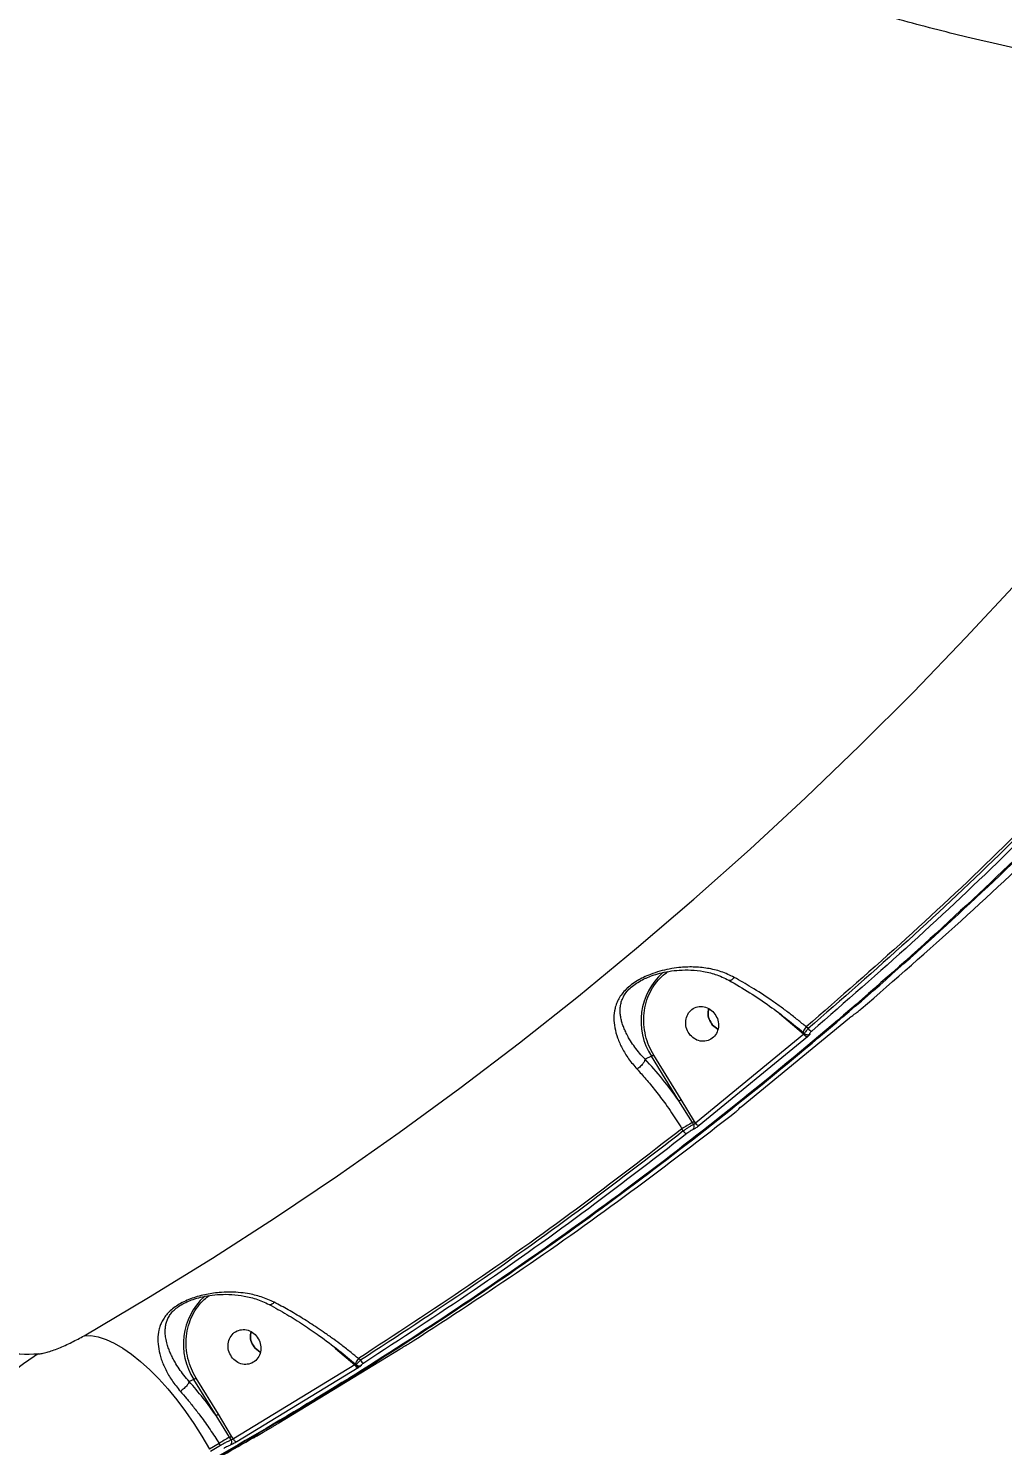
# Model space of a CAD drawing. Header units: millimetres. Extents: x -7083 to 7374, y -8368 to 7509.
# Drawn here: x 2623 to 2871.4, y -2598.4 to -2237 of the extents above; entities that cross this region are included whole.
import ezdxf

# ---------------------------------------------------------------- set-up
doc = ezdxf.new("R2010")
doc.units = ezdxf.units.MM
for name, color, linetype in [('DIKOM_ОБЪЕКТ', 7, 'Continuous'), ('DIKOM_РАЗМЕР_ЗОНА', 7, 'Continuous'), ('DIKOM_РАЗМЕР_ОБЪЕКТА', 7, 'Continuous')]:
    doc.layers.add(name, color=color, linetype=linetype)
doc.styles.add('style1', font='arial.ttf', dxfattribs={"width": 0.8})
doc.dimstyles.new('1-50', dxfattribs={"dimtxt": 300, "dimasz": 200, "dimexe": 100, "dimexo": 0, "dimgap": 100, "dimtad": 1, "dimtxsty": 'style1', "dimcen": 200, "dimclrd": 7, "dimclre": 7, "dimclrt": 7, "dimadec": 1, "dimazin": 2, "dimtfac": 1, "dimtmove": 0, "dimatfit": 2, "dimfxl": 0, "dimlwd": 25, "dimlwe": 18, "dimarcsym": 0})

# ---------------------------------------------------------------- blocks, each defined once
blk = doc.blocks.new('*D10')
at = {"layer": 'Defpoints', "color": 0, "transparency": 16777216}
for p in [(-5583.43, 647.96), (4593.55, 648.92), (4593.55, -5902.54)]:
    blk.add_point(p, dxfattribs=at)
at = {"layer": 'DIKOM_РАЗМЕР_ОБЪЕКТА', "color": 7, "lineweight": 18, "transparency": 16777216}
for p, q in [((-5583.43, 647.96), (-5583.43, -6002.54)), ((4593.55, 648.92), (4593.55, -6002.54))]:
    blk.add_line(p, q, dxfattribs=at)
at = {"layer": 'DIKOM_РАЗМЕР_ОБЪЕКТА', "color": 7, "lineweight": 25, "transparency": 16777216}
blk.add_line((-5383.43, -5902.54), (4393.55, -5902.54), dxfattribs=at)
at = {"layer": 'DIKOM_РАЗМЕР_ОБЪЕКТА', "color": 7, "transparency": 16777216}
for points in [[(-5383.43, -5869.2), (-5383.43, -5935.87), (-5583.43, -5902.54)], [(4393.55, -5869.2), (4393.55, -5935.87), (4593.55, -5902.54)]]:
    blk.add_solid(points, dxfattribs=at)
at = {"layer": 'DIKOM_РАЗМЕР_ОБЪЕКТА', "color": 7, "transparency": 16777216, "insert": (-226.13, -5649.37), "char_height": 300, "attachment_point": 5, "style": 'style1'}
blk.add_mtext('10150', dxfattribs=at)
blk = doc.blocks.new('*D11')
at = {"layer": 'Defpoints', "color": 0, "transparency": 16777216}
for p in [(-321.71, 5509.06), (-348.71, -4811.52), (5568.58, -4811.52)]:
    blk.add_point(p, dxfattribs=at)
at = {"layer": 'DIKOM_РАЗМЕР_ОБЪЕКТА', "color": 7, "lineweight": 18, "transparency": 16777216}
for p, q in [((-321.71, 5509.06), (5668.58, 5509.06)), ((-348.71, -4811.52), (5668.58, -4811.52))]:
    blk.add_line(p, q, dxfattribs=at)
at = {"layer": 'DIKOM_РАЗМЕР_ОБЪЕКТА', "color": 7, "lineweight": 25, "transparency": 16777216}
blk.add_line((5568.58, 5309.06), (5568.58, -4611.52), dxfattribs=at)
at = {"layer": 'DIKOM_РАЗМЕР_ОБЪЕКТА', "color": 7, "transparency": 16777216}
for points in [[(5535.25, 5309.06), (5601.91, 5309.06), (5568.58, 5509.06)], [(5535.25, -4611.52), (5601.91, -4611.52), (5568.58, -4811.52)]]:
    blk.add_solid(points, dxfattribs=at)
at = {"layer": 'DIKOM_РАЗМЕР_ОБЪЕКТА', "color": 7, "transparency": 16777216, "insert": (5315.31, 775.23), "char_height": 300, "attachment_point": 5, "rotation": 90, "style": 'style1'}
blk.add_mtext('10300', dxfattribs=at)
blk = doc.blocks.new('*D12')
at = {"layer": 'Defpoints', "color": 0, "transparency": 16777216}
for p in [(-621.71, 7509.06), (-373.6, -6811.53), (7273.89, -6811.53)]:
    blk.add_point(p, dxfattribs=at)
at = {"layer": 'DIKOM_РАЗМЕР_ЗОНА', "color": 7, "lineweight": 18, "transparency": 16777216}
for p, q in [((-621.71, 7509.06), (7373.89, 7509.06)), ((-373.6, -6811.53), (7373.89, -6811.53))]:
    blk.add_line(p, q, dxfattribs=at)
at = {"layer": 'DIKOM_РАЗМЕР_ЗОНА', "color": 7, "lineweight": 25, "transparency": 16777216}
blk.add_line((7273.89, 7309.06), (7273.89, -6611.53), dxfattribs=at)
at = {"layer": 'DIKOM_РАЗМЕР_ЗОНА', "color": 7, "transparency": 16777216}
for points in [[(7240.56, 7309.06), (7307.22, 7309.06), (7273.89, 7509.06)], [(7240.56, -6611.53), (7307.22, -6611.53), (7273.89, -6811.53)]]:
    blk.add_solid(points, dxfattribs=at)
at = {"layer": 'DIKOM_РАЗМЕР_ЗОНА', "color": 7, "transparency": 16777216, "insert": (7020.62, 1288.25), "char_height": 300, "attachment_point": 5, "rotation": 90, "style": 'style1'}
blk.add_mtext('14300', dxfattribs=at)
blk = doc.blocks.new('*D13')
at = {"layer": 'Defpoints', "color": 0, "transparency": 16777216}
for p in [(6593.53, 996.24), (-7083.43, 647.96), (6593.53, -8268.31)]:
    blk.add_point(p, dxfattribs=at)
at = {"layer": 'DIKOM_РАЗМЕР_ЗОНА', "color": 7, "lineweight": 18, "transparency": 16777216}
for p, q in [((6593.53, 996.24), (6593.53, -8368.31)), ((-7083.43, 647.96), (-7083.43, -8368.31))]:
    blk.add_line(p, q, dxfattribs=at)
at = {"layer": 'DIKOM_РАЗМЕР_ЗОНА', "color": 7, "lineweight": 25, "transparency": 16777216}
blk.add_line((-6883.43, -8268.31), (6393.53, -8268.31), dxfattribs=at)
at = {"layer": 'DIKOM_РАЗМЕР_ЗОНА', "color": 7, "transparency": 16777216}
for points in [[(-6883.43, -8234.97), (-6883.43, -8301.64), (-7083.43, -8268.31)], [(6393.53, -8234.97), (6393.53, -8301.64), (6593.53, -8268.31)]]:
    blk.add_solid(points, dxfattribs=at)
at = {"layer": 'DIKOM_РАЗМЕР_ЗОНА', "color": 7, "transparency": 16777216, "insert": (322.1, -8015.03), "char_height": 300, "attachment_point": 5, "style": 'style1'}
blk.add_mtext('13650', dxfattribs=at)

msp = doc.modelspace()

# ---------------------------------------------------------------- linework, layer by layer
at = {"layer": 'DIKOM_ОБЪЕКТ', "color": 7, "linetype": 'Continuous', "lineweight": 15}
for p, q in [((2804.764, -2512.021), (2832.383, -2489.367)), ((2814.514, -2488.238), (2815.636, -2489.206)), ((2815.636, -2489.206), (2820.606, -2493.444)), ((2820.707, -2493.531), (2793.111, -2516.167)), ((2798.763, -2492.226), (2797.472, -2491.178)), ((2797.472, -2491.178), (2798.763, -2492.226)), ((2820.606, -2493.444), (2820.707, -2493.531)), ((2820.62, -2493.122), (2820.932, -2493.391)), ((2821.835, -2492.074), (2821.333, -2491.641)), ((2821.672, -2494.157), (2794.053, -2516.812)), ((2780.257, -2499.875), (2780.256, -2499.878)), ((2781.88, -2499.149), (2780.257, -2499.875)), ((2788.888, -2510.504), (2781.88, -2499.149)), ((2789.456, -2510.171), (2782.448, -2498.816)), ((2792.311, -2516.049), (2788.888, -2510.504)), ((2792.843, -2515.733), (2789.456, -2510.171)), ((2789.998, -2518.19), (2789.651, -2517.627)), ((2792.62, -2516.549), (2792.311, -2516.049)), ((2793.111, -2516.167), (2792.843, -2515.733)), ((2700.176, -2572.664), (2701.281, -2573.618)), ((2682.068, -2574.618), (2680.778, -2573.571)), ((2680.778, -2573.571), (2682.068, -2574.618)), ((2686.844, -2592.652), (2717.833, -2573.761)), ((2701.281, -2573.618), (2706.251, -2577.856)), ((2707.682, -2576.66), (2707.161, -2576.211)), ((2706.251, -2577.856), (2675.288, -2596.731)), ((2707.122, -2578.551), (2676.133, -2597.442)), ((2706.544, -2577.845), (2706.251, -2577.856)), ((2706.449, -2577.691), (2706.639, -2577.855)), ((2664.008, -2582.069), (2664.007, -2582.071)), ((2665.186, -2581.542), (2664.008, -2582.069)), ((2670.874, -2590.758), (2665.186, -2581.542)), ((2671.442, -2590.425), (2665.754, -2581.209)), ((2674.289, -2596.29), (2670.874, -2590.758)), ((2674.821, -2595.974), (2671.442, -2590.425)), ((2682.838, -2594.997), (2685.374, -2593.527)), ((2671.629, -2597.868), (2669.151, -2599.306)), ((2671.976, -2598.429), (2669.441, -2599.899)), ((2671.976, -2598.429), (2671.629, -2597.868)), ((2674.697, -2596.951), (2674.289, -2596.29)), ((2675.288, -2596.731), (2674.821, -2595.974)), ((2680.356, -2596.427), (2680.791, -2596.163)), ((2681.119, -2595.982), (2682.838, -2594.997))]:
    msp.add_line(p, q, dxfattribs=at)
at = {"layer": 'DIKOM_ОБЪЕКТ', "color": 7, "linetype": 'Continuous', "lineweight": 15, "flags": 128}
for points in [[(2637.204, -2570.386), (2653.647, -2560.667), (2669.905, -2550.626), (2685.972, -2540.267), (2701.842, -2529.591), (2717.511, -2518.604), (2732.974, -2507.308), (2748.226, -2495.707), (2763.261, -2483.804), (2778.076, -2471.604), (2792.665, -2459.11), (2807.023, -2446.327), (2821.147, -2433.258), (2835.032, -2419.907), (2848.672, -2406.28), (2862.065, -2392.379), (2875.205, -2378.21)], [(2821.333, -2491.641), (2821.104, -2491.961), (2820.91, -2492.259), (2820.758, -2492.525), (2820.651, -2492.752), (2820.594, -2492.932), (2820.587, -2493.059), (2820.62, -2493.122)], [(2637.204, -2570.386), (2638.929, -2570.383), (2640.796, -2570.704), (2642.787, -2571.346), (2644.884, -2572.303), (2647.067, -2573.566), (2649.318, -2575.124), (2651.615, -2576.963), (2653.938, -2579.066), (2656.265, -2581.413), (2658.575, -2583.983), (2660.847, -2586.754), (2663.06, -2589.699), (2665.195, -2592.791), (2667.231, -2596.003), (2669.151, -2599.306)], [(2707.161, -2576.211), (2706.932, -2576.531), (2706.739, -2576.829), (2706.586, -2577.095), (2706.48, -2577.321), (2706.422, -2577.501), (2706.416, -2577.629), (2706.449, -2577.691)], [(2706.569, -2577.795), (2706.56, -2577.814), (2706.544, -2577.845)]]:
    msp.add_lwpolyline(points, dxfattribs=at)
at = {"layer": 'DIKOM_ОБЪЕКТ', "color": 7, "linetype": 'Continuous', "lineweight": 15}
for centre, radius, start, end in [((2795.679, -2490.152), 16.473, 131.35395, 213.10665), ((2819.705, -2492.737), 1.144, 321.88334, 334.75797), ((2821.788, -2492.921), 1.242, 209.4322, 264.61841), ((2821.649, -2492.707), 0.933, 277.66209, 309.10364), ((2822.923, -2491.453), 1.253, 209.72744, 264.34754), ((2786.33, -2505.49), 5.629, 297.0218, 303.72754), ((2803.537, -2511.86), 0.967, 307.86777, 344.18993), ((2807.452, -2544.592), 32.31, 117.94314, 123.43036), ((2791.075, -2517.633), 1.212, 207.35266, 263.46085), ((2789.283, -2510.34), 6.462, 297.94314, 303.43036), ((2791.79, -2517.114), 1.004, 314.74395, 34.19005), ((2794.182, -2515.612), 1.206, 207.36904, 263.85937), ((2679.013, -2572.538), 16.5, 132.52996, 213.07008), ((2643.486, -2606.576), 36.26, 119.60649, 140.863), ((2708.722, -2576.251), 1.117, 201.47065, 261.26819), ((2707.284, -2577.456), 1.107, 201.14703, 261.57514), ((2707.321, -2577.325), 0.935, 213.81602, 289.66946), ((2707.35, -2577.159), 0.935, 279.09087, 301.57203), ((2668.316, -2585.743), 5.629, 297.0218, 303.72754), ((2689.43, -2624.833), 32.31, 117.94314, 123.43036), ((2671.261, -2590.581), 6.462, 297.94314, 303.43036), ((2673.88, -2597.507), 0.988, 307.08718, 34.21591), ((2676.305, -2596.38), 1.076, 199.00692, 260.79193)]:
    msp.add_arc(centre, radius, start, end, dxfattribs=at)
for points, knots in [([(2971.326, -2248.907), (2968.467, -2249.28), (2962.76, -2250.023), (2953.532, -2250.577), (2943.866, -2250.724), (2933.74, -2250.429), (2924.111, -2249.771), (2915.128, -2248.874), (2906.91, -2247.85), (2898.516, -2246.607), (2889.957, -2245.151), (2881.244, -2243.486), (2872.39, -2241.617), (2860.83, -2238.957), (2846.422, -2235.269), (2829.022, -2230.267), (2811.407, -2224.683), (2796.14, -2219.421), (2783.376, -2214.756), (2773.181, -2210.881), (2762.986, -2206.861), (2752.802, -2202.704), (2742.64, -2198.416), (2732.511, -2194.007), (2721.517, -2189.077), (2709.671, -2183.591), (2697, -2177.516), (2684.447, -2171.298), (2672.03, -2164.95), (2659.765, -2158.487), (2647.438, -2151.8), (2635.063, -2144.889), (2622.66, -2137.758), (2610.468, -2130.548), (2598.502, -2123.273), (2586.774, -2115.946), (2574.283, -2107.933), (2561.093, -2099.215), (2547.286, -2089.784), (2533.886, -2080.324), (2520.908, -2070.858), (2507.134, -2060.473), (2492.682, -2049.156), (2477.733, -2036.912), (2463.438, -2024.697), (2454.514, -2016.596), (2450.061, -2012.554)], [0, 0, 0, 0, 0.0251762, 0.0502458, 0.075209, 0.100066, 0.1248168, 0.1429873, 0.1610638, 0.1790464, 0.1969351, 0.21473, 0.2324311, 0.2500384, 0.282696, 0.3149379, 0.3467642, 0.378175, 0.3959391, 0.4135675, 0.4310603, 0.4484175, 0.4656392, 0.4827252, 0.4996757, 0.521074, 0.5422607, 0.5632358, 0.5839991, 0.6045509, 0.624891, 0.6461777, 0.6672639, 0.6881494, 0.7088341, 0.7293181, 0.7496013, 0.7750478, 0.8002652, 0.8252533, 0.8500121, 0.8745413, 0.9060952, 0.9375232, 0.968825, 1, 1, 1, 1]), ([(2293.009, -2160.698), (2294.565, -2165.753), (2297.683, -2175.88), (2302.829, -2191.214), (2308.32, -2206.649), (2314.182, -2222.165), (2320.007, -2236.754), (2325.729, -2250.408), (2331.288, -2263.133), (2337.097, -2275.902), (2343.153, -2288.698), (2349.452, -2301.501), (2355.879, -2314.075), (2362.423, -2326.414), (2369.073, -2338.517), (2375.944, -2350.585), (2383.031, -2362.599), (2390.328, -2374.537), (2397.352, -2385.624), (2404.065, -2395.878), (2410.434, -2405.32), (2416.932, -2414.669), (2423.555, -2423.91), (2430.299, -2433.029), (2437.158, -2442.011), (2445.548, -2452.644), (2455.534, -2464.752), (2467.163, -2478.072), (2479.004, -2490.836), (2489.276, -2501.212), (2497.914, -2509.473), (2504.883, -2515.861), (2511.884, -2521.996), (2518.907, -2527.865), (2525.946, -2533.455), (2532.99, -2538.752), (2540.772, -2544.268), (2549.264, -2549.851), (2558.422, -2555.324), (2567.501, -2560.184), (2576.478, -2564.407), (2585.971, -2568.226), (2595.901, -2571.433), (2606.157, -2573.77), (2616.117, -2575.107), (2622.414, -2575.069), (2625.572, -2575.05)], [0, 0, 0, 0, 0.024718, 0.049515, 0.0743906, 0.0993448, 0.1243772, 0.1447742, 0.1653296, 0.1860432, 0.2069151, 0.2279451, 0.2491333, 0.2694018, 0.2898707, 0.3105399, 0.3314092, 0.3524788, 0.3737485, 0.3911653, 0.4087376, 0.4264654, 0.4443486, 0.4623874, 0.4805816, 0.4989314, 0.5286791, 0.5588428, 0.5894223, 0.6204179, 0.638318, 0.656354, 0.674526, 0.6928339, 0.7112779, 0.7298579, 0.748574, 0.7733223, 0.7982563, 0.8233761, 0.8486818, 0.8741735, 0.905376, 0.9367478, 0.9682891, 1, 1, 1, 1]), ([(3055.252, -2218.962), (3049.369, -2228.794), (3037.602, -2248.46), (3018.851, -2277.148), (2999.314, -2305.209), (2978.93, -2332.561), (2957.864, -2359.036), (2936.148, -2384.621), (2913.817, -2409.31), (2890.76, -2433.235), (2866.853, -2456.516), (2842.103, -2479.114), (2816.518, -2500.992), (2790.269, -2521.995), (2763.38, -2542.103), (2736.039, -2561.183), (2708.286, -2579.242), (2680.146, -2596.261), (2651.52, -2612.42), (2632.022, -2622.394), (2622.273, -2627.381)], [0, 0, 0, 0, 0.056, 0.1119999, 0.1679999, 0.2239999, 0.2799998, 0.3349999, 0.3899999, 0.445, 0.5, 0.556, 0.6119999, 0.6679999, 0.7239999, 0.7799998, 0.8349999, 0.8899999, 0.945, 1, 1, 1, 1]), ([(2623.012, -2627.05), (2632.937, -2621.971), (2652.788, -2611.813), (2681.92, -2595.333), (2710.547, -2577.962), (2738.598, -2559.627), (2765.896, -2540.481), (2792.426, -2520.557), (2818.178, -2499.89), (2843.288, -2478.38), (2867.884, -2455.91), (2891.928, -2432.481), (2915.385, -2408.1), (2938.088, -2382.927), (2960.017, -2356.986), (2981.026, -2330.459), (3001.116, -2303.389), (3020.267, -2275.799), (3038.661, -2247.606), (3050.214, -2228.289), (3055.991, -2218.631)], [0, 0, 0, 0, 0.056, 0.1119999, 0.1679999, 0.2239999, 0.2799998, 0.3349999, 0.3899999, 0.445, 0.5, 0.556, 0.6119999, 0.6679999, 0.7239999, 0.7799998, 0.8349999, 0.8899999, 0.945, 1, 1, 1, 1]), ([(2895.698, -2421.494), (2887.727, -2429.628), (2871.788, -2445.893), (2846.984, -2469.29), (2829.885, -2484.19), (2821.333, -2491.641)], [0, 0, 0, 0, 0.3333853, 0.6666147, 1, 1, 1, 1]), ([(2896.052, -2422.067), (2888.096, -2430.184), (2872.188, -2446.415), (2847.433, -2469.766), (2830.369, -2484.637), (2821.835, -2492.074)], [0, 0, 0, 0, 0.333385, 0.666615, 1, 1, 1, 1]), ([(2802.979, -2479.013), (2801.884, -2478.494), (2799.705, -2477.462), (2796.166, -2476.643), (2792.558, -2476.298), (2789.291, -2476.431), (2786.426, -2476.851), (2783.994, -2477.426), (2781.781, -2478.164), (2779.853, -2479.002), (2778.183, -2479.907), (2776.676, -2480.928), (2775.377, -2482.052), (2774.318, -2483.243), (2773.522, -2484.446), (2772.938, -2485.683), (2772.431, -2487.309), (2772.206, -2489.37), (2772.455, -2491.874), (2773.166, -2494.454), (2774.344, -2497.101), (2775.958, -2499.797), (2777.454, -2501.549), (2778.202, -2502.426)], [0, 0, 0, 0, 0.0628354, 0.1249526, 0.1874442, 0.2498352, 0.2919634, 0.334036, 0.3749143, 0.4073647, 0.4376917, 0.4692316, 0.5004072, 0.5308845, 0.5632055, 0.5935073, 0.6260012, 0.6879102, 0.7501366, 0.8125832, 0.8749503, 0.9374311, 1, 1, 1, 1]), ([(2780.256, -2499.878), (2779.777, -2499.371), (2778.815, -2498.353), (2777.59, -2496.792), (2776.631, -2495.384), (2775.873, -2494.099), (2775.293, -2492.966), (2774.803, -2491.83), (2774.416, -2490.728), (2774.128, -2489.642), (2773.946, -2488.57), (2773.875, -2487.509), (2773.932, -2486.422), (2774.144, -2485.349), (2774.544, -2484.261), (2775.159, -2483.177), (2776.079, -2482.065), (2777.305, -2480.991), (2778.776, -2480.044), (2779.875, -2479.45), (2780.472, -2479.212), (2780.517, -2479.194)], [0, 0, 0, 0, 0.0688954, 0.1383661, 0.2096906, 0.2592325, 0.3143548, 0.3665856, 0.419014, 0.4714327, 0.5235378, 0.5754499, 0.6274224, 0.6835296, 0.732611, 0.785272, 0.8381926, 0.8907834, 0.9431116, 0.9956449, 1, 1, 1, 1]), ([(2782.448, -2498.816), (2782.022, -2498.042), (2781.15, -2496.458), (2780.309, -2493.812), (2779.867, -2491.006), (2779.912, -2488.145), (2780.444, -2485.377), (2781.426, -2482.826), (2782.79, -2480.61), (2784.339, -2478.815), (2785.534, -2477.939), (2786.074, -2477.543)], [0, 0, 0, 0, 0.1077482, 0.2205881, 0.3370974, 0.4555321, 0.5739667, 0.690476, 0.8033159, 0.9110641, 1, 1, 1, 1]), ([(2780.488, -2479.2), (2781.005, -2478.985), (2782.154, -2478.508), (2784.112, -2477.924), (2786.427, -2477.432), (2789.088, -2477.13), (2792.06, -2477.099), (2795.286, -2477.466), (2798.718, -2478.309), (2800.887, -2479.399), (2802.017, -2479.966)], [0, 0, 0, 0, 0.0719197, 0.1596996, 0.2635316, 0.3819554, 0.515702, 0.6640869, 0.8250677, 1, 1, 1, 1]), ([(2802.979, -2479.013), (2802.87, -2479.14), (2802.653, -2479.394), (2802.35, -2479.655), (2802.096, -2479.804), (2801.883, -2479.871), (2801.799, -2479.811), (2801.757, -2479.781)], [0, 0, 0, 0, 0.2178909, 0.4317338, 0.6343435, 0.8201445, 1, 1, 1, 1]), ([(2821.333, -2491.641), (2820.618, -2491.048), (2819.189, -2489.861), (2816.965, -2488.13), (2814.698, -2486.445), (2811.521, -2484.203), (2807.595, -2481.631), (2804.447, -2479.845), (2802.979, -2479.013)], [0, 0, 0, 0, 0.1251865, 0.2503699, 0.3755464, 0.500318, 0.7671195, 1, 1, 1, 1]), ([(2801.618, -2479.741), (2803.397, -2480.778), (2806.867, -2482.801), (2811.879, -2486.215), (2816.48, -2489.642), (2819.268, -2491.986), (2820.62, -2493.122)], [0, 0, 0, 0, 0.2724997, 0.5315073, 0.772926, 1, 1, 1, 1]), ([(2797.472, -2491.178), (2797.144, -2490.692), (2796.489, -2489.72), (2796.192, -2488.159), (2796.428, -2487.298), (2796.514, -2486.985)], [0, 0, 0, 0, 0.3886064, 0.7772129, 1, 1, 1, 1]), ([(2796.514, -2486.985), (2796.428, -2487.298), (2796.192, -2488.159), (2796.489, -2489.72), (2797.144, -2490.692), (2797.472, -2491.178)], [0, 0, 0, 0, 0.2227871, 0.6113936, 1, 1, 1, 1]), ([(2832.383, -2489.367), (2832.514, -2489.257), (2832.776, -2489.038), (2833.2, -2488.706), (2833.594, -2488.412), (2833.779, -2488.289), (2833.872, -2488.227)], [0, 0, 0, 0, 0.2505145, 0.5001127, 0.7500649, 1, 1, 1, 1]), ([(2833.872, -2488.227), (2833.965, -2488.165), (2834.15, -2488.042), (2834.543, -2487.747), (2834.965, -2487.413), (2835.226, -2487.193), (2835.357, -2487.083)], [0, 0, 0, 0, 0.2499392, 0.4998914, 0.7494939, 1, 1, 1, 1]), ([(2820.979, -2493.438), (2820.947, -2493.45), (2820.875, -2493.475), (2820.767, -2493.511), (2820.707, -2493.531)], [0, 0, 0, 0, 0.4384963, 1, 1, 1, 1]), ([(2821.835, -2492.074), (2821.639, -2492.284), (2821.282, -2492.665), (2820.98, -2493.089), (2820.862, -2493.325), (2820.923, -2493.348), (2820.933, -2493.352)], [0, 0, 0, 0, 0.3390541, 0.617289, 0.9324748, 1, 1, 1, 1]), ([(2820.914, -2493.368), (2820.97, -2493.415), (2821.082, -2493.51), (2821.296, -2493.6), (2821.53, -2493.649), (2821.694, -2493.637), (2821.775, -2493.631)], [0, 0, 0, 0, 0.2491545, 0.5013743, 0.7530317, 1, 1, 1, 1]), ([(2822.238, -2493.43), (2822.272, -2493.435), (2822.34, -2493.445), (2822.246, -2493.605), (2822.025, -2493.846), (2821.79, -2494.053), (2821.672, -2494.157)], [0, 0, 0, 0, 0.2500644, 0.4999961, 0.7499465, 1, 1, 1, 1]), ([(2822.799, -2492.7), (2822.682, -2492.804), (2822.447, -2493.011), (2822.228, -2493.254), (2822.135, -2493.415), (2822.203, -2493.425), (2822.238, -2493.43)], [0, 0, 0, 0, 0.250051, 0.4999995, 0.7499328, 1, 1, 1, 1]), ([(2780.256, -2499.878), (2780.226, -2499.999), (2780.155, -2500.29), (2779.872, -2500.779), (2779.5, -2501.265), (2779.119, -2501.679), (2778.674, -2502.087), (2778.36, -2502.312), (2778.202, -2502.426)], [0, 0, 0, 0, 0.1649978, 0.3936291, 0.5316649, 0.6819861, 0.840023, 1, 1, 1, 1]), ([(2788.888, -2510.504), (2787.51, -2508.618), (2784.742, -2504.829), (2781.757, -2501.531), (2780.257, -2499.875)], [0, 0, 0, 0, 0.4977148, 1, 1, 1, 1]), ([(2778.202, -2502.426), (2778.567, -2502.823), (2779.321, -2503.641), (2780.476, -2504.959), (2781.686, -2506.396), (2782.945, -2507.958), (2784.231, -2509.628), (2785.602, -2511.493), (2786.985, -2513.475), (2788.369, -2515.561), (2789.224, -2516.939), (2789.651, -2517.627)], [0, 0, 0, 0, 0.0892434, 0.1840514, 0.284424, 0.3903617, 0.5018644, 0.6147257, 0.750211, 0.8751043, 1, 1, 1, 1]), ([(2803.494, -2513.221), (2803.615, -2513.124), (2803.857, -2512.931), (2804.093, -2512.724), (2804.207, -2512.603), (2804.156, -2512.617), (2804.131, -2512.623)], [0, 0, 0, 0, 0.249996, 0.4999556, 0.7499046, 1, 1, 1, 1]), ([(2804.131, -2512.623), (2804.105, -2512.63), (2804.054, -2512.643), (2804.167, -2512.521), (2804.402, -2512.312), (2804.644, -2512.118), (2804.764, -2512.021)], [0, 0, 0, 0, 0.250094, 0.5000423, 0.7500027, 1, 1, 1, 1]), ([(2804.519, -2512.125), (2804.524, -2512.13), (2804.542, -2512.151), (2804.636, -2512.096), (2804.757, -2512.011), (2804.823, -2511.965)], [0, 0, 0, 0, 0.1431484, 0.5352596, 1, 1, 1, 1]), ([(2789.651, -2517.627), (2780.734, -2524.508), (2762.904, -2538.265), (2735.39, -2557.805), (2716.572, -2570.074), (2707.161, -2576.211)], [0, 0, 0, 0, 0.3333848, 0.6666152, 1, 1, 1, 1]), ([(2789.998, -2518.19), (2781.099, -2525.056), (2763.305, -2538.784), (2735.849, -2558.286), (2717.072, -2570.534), (2707.682, -2576.66)], [0, 0, 0, 0, 0.3333846, 0.6666154, 1, 1, 1, 1]), ([(2792.62, -2516.549), (2792.455, -2516.633), (2792.123, -2516.8), (2791.442, -2517.209), (2790.699, -2517.691), (2790.24, -2518.017), (2789.998, -2518.19)], [0, 0, 0, 0, 0.2492537, 0.4999638, 0.7361242, 1, 1, 1, 1]), ([(2792.496, -2517.827), (2792.396, -2517.876), (2792.196, -2517.975), (2791.782, -2518.23), (2791.339, -2518.529), (2791.071, -2518.734), (2790.937, -2518.837)], [0, 0, 0, 0, 0.2500021, 0.4999786, 0.749707, 1, 1, 1, 1]), ([(2794.053, -2516.812), (2793.919, -2516.915), (2793.651, -2517.121), (2793.21, -2517.422), (2792.797, -2517.678), (2792.597, -2517.777), (2792.496, -2517.827)], [0, 0, 0, 0, 0.2502978, 0.5000231, 0.7499994, 1, 1, 1, 1]), ([(2793.111, -2516.167), (2793.069, -2516.211), (2792.991, -2516.295), (2792.854, -2516.411), (2792.723, -2516.504), (2792.654, -2516.534), (2792.62, -2516.549)], [0, 0, 0, 0, 0.2674382, 0.5001912, 0.7524083, 1, 1, 1, 1]), ([(2685.681, -2561.864), (2684.594, -2561.375), (2682.426, -2560.399), (2679.309, -2559.684), (2676.525, -2559.335), (2674.103, -2559.245), (2671.84, -2559.346), (2669.794, -2559.588), (2667.923, -2559.931), (2666.101, -2560.394), (2664.289, -2561.001), (2662.591, -2561.732), (2661.036, -2562.592), (2659.69, -2563.548), (2658.598, -2564.56), (2657.722, -2565.626), (2657.069, -2566.698), (2656.582, -2567.815), (2656.145, -2569.318), (2655.937, -2571.277), (2656.153, -2573.742), (2656.809, -2576.335), (2657.934, -2579.047), (2659.509, -2581.843), (2660.997, -2583.669), (2661.74, -2584.582)], [0, 0, 0, 0, 0.0627894, 0.1252337, 0.1667286, 0.2086542, 0.2499488, 0.2820839, 0.3123889, 0.344888, 0.3751492, 0.4070116, 0.4378221, 0.4685221, 0.5005855, 0.5307968, 0.5632513, 0.5935681, 0.6256037, 0.6880617, 0.7502896, 0.8128147, 0.874873, 0.9374739, 1, 1, 1, 1]), ([(2664.007, -2582.071), (2663.533, -2581.534), (2662.581, -2580.457), (2661.385, -2578.809), (2660.455, -2577.331), (2659.735, -2576.002), (2659.2, -2574.864), (2658.739, -2573.714), (2658.318, -2572.421), (2658.012, -2571.074), (2657.861, -2569.696), (2657.879, -2568.522), (2658.045, -2567.444), (2658.34, -2566.454), (2658.8, -2565.494), (2659.468, -2564.54), (2660.37, -2563.613), (2661.592, -2562.705), (2662.743, -2562.06), (2663.456, -2561.748), (2663.634, -2561.671)], [0, 0, 0, 0, 0.0682291, 0.1369457, 0.2071966, 0.2567852, 0.3100513, 0.3583331, 0.4135273, 0.4907168, 0.5530047, 0.6199322, 0.6717206, 0.7232205, 0.7783465, 0.8268011, 0.878564, 0.9309003, 0.9827986, 1, 1, 1, 1]), ([(2665.754, -2581.209), (2665.328, -2580.435), (2664.456, -2578.85), (2663.614, -2576.204), (2663.173, -2573.398), (2663.218, -2570.538), (2663.75, -2567.769), (2664.732, -2565.218), (2666.098, -2563.005), (2667.562, -2561.291), (2668.66, -2560.48), (2669.105, -2560.152)], [0, 0, 0, 0, 0.109442, 0.2240557, 0.3423965, 0.4626928, 0.5829892, 0.70133, 0.8159437, 0.9253856, 1, 1, 1, 1]), ([(2663.484, -2561.731), (2663.979, -2561.527), (2665.081, -2561.071), (2667.03, -2560.518), (2669.346, -2560.07), (2672.008, -2559.818), (2674.959, -2559.836), (2678.15, -2560.23), (2681.525, -2561.064), (2683.666, -2562.097), (2684.778, -2562.633)], [0, 0, 0, 0, 0.071091, 0.1581531, 0.2611305, 0.3796981, 0.513984, 0.6618186, 0.8244676, 1, 1, 1, 1]), ([(2685.681, -2561.864), (2685.576, -2561.975), (2685.369, -2562.194), (2685.001, -2562.459), (2684.687, -2562.584), (2684.555, -2562.486), (2684.517, -2562.457)], [0, 0, 0, 0, 0.2249411, 0.4441459, 0.8386308, 1, 1, 1, 1]), ([(2707.161, -2576.211), (2706.542, -2575.702), (2705.146, -2574.555), (2703.033, -2572.913), (2700.804, -2571.255), (2698.725, -2569.775), (2696.086, -2567.974), (2692.963, -2565.969), (2689.279, -2563.777), (2686.876, -2562.499), (2685.681, -2561.864)], [0, 0, 0, 0, 0.093005, 0.2094334, 0.3069222, 0.4104598, 0.5005846, 0.6719885, 0.8369107, 1, 1, 1, 1]), ([(2684.362, -2562.409), (2685.873, -2563.245), (2688.798, -2564.863), (2693.067, -2567.558), (2697.529, -2570.614), (2702.023, -2573.97), (2705.043, -2576.509), (2706.449, -2577.691)], [0, 0, 0, 0, 0.2004825, 0.3879787, 0.5625825, 0.7962996, 1, 1, 1, 1]), ([(2680.778, -2573.571), (2680.45, -2573.085), (2679.795, -2572.112), (2679.498, -2570.551), (2679.734, -2569.691), (2679.82, -2569.377)], [0, 0, 0, 0, 0.3886064, 0.7772129, 1, 1, 1, 1]), ([(2679.82, -2569.377), (2679.734, -2569.691), (2679.498, -2570.551), (2679.795, -2572.112), (2680.45, -2573.085), (2680.778, -2573.571)], [0, 0, 0, 0, 0.2227871, 0.6113936, 1, 1, 1, 1]), ([(2625.572, -2575.05), (2625.868, -2575.021), (2626.462, -2574.964), (2627.704, -2574.648), (2629.136, -2574.183), (2630.717, -2573.578), (2632.375, -2572.865), (2634.619, -2571.813), (2636.17, -2570.956), (2637.204, -2570.386)], [0, 0, 0, 0, 0.1248699, 0.2501592, 0.3747189, 0.5000883, 0.6248901, 0.7500938, 1, 1, 1, 1]), ([(2718.48, -2573.355), (2718.578, -2573.294), (2718.774, -2573.173), (2719.048, -2573.006), (2719.294, -2572.858), (2719.414, -2572.787), (2719.474, -2572.752)], [0, 0, 0, 0, 0.2518889, 0.5004201, 0.7510706, 1, 1, 1, 1]), ([(2719.474, -2572.752), (2719.573, -2572.693), (2719.772, -2572.575), (2720.206, -2572.308), (2720.673, -2572.017), (2720.964, -2571.832), (2721.11, -2571.739)], [0, 0, 0, 0, 0.2497896, 0.4996737, 0.7496327, 1, 1, 1, 1]), ([(2707.682, -2576.66), (2707.485, -2576.834), (2707.093, -2577.181), (2706.733, -2577.576), (2706.579, -2577.798), (2706.633, -2577.815), (2706.642, -2577.818)], [0, 0, 0, 0, 0.3088365, 0.6174545, 0.9347578, 1, 1, 1, 1]), ([(2717.833, -2573.761), (2717.938, -2573.695), (2718.146, -2573.563), (2718.369, -2573.424), (2718.48, -2573.355)], [0, 0, 0, 0, 0.5023158, 1, 1, 1, 1]), ([(2706.621, -2577.833), (2706.682, -2577.883), (2706.803, -2577.983), (2707.034, -2578.072), (2707.285, -2578.11), (2707.457, -2578.086), (2707.541, -2578.074)], [0, 0, 0, 0, 0.2538486, 0.5082584, 0.7585314, 1, 1, 1, 1]), ([(2707.636, -2578.205), (2707.563, -2578.257), (2707.418, -2578.361), (2707.221, -2578.488), (2707.122, -2578.551)], [0, 0, 0, 0, 0.4977235, 1, 1, 1, 1]), ([(2707.839, -2577.955), (2707.862, -2577.953), (2707.909, -2577.95), (2707.883, -2577.999), (2707.799, -2578.082), (2707.69, -2578.164), (2707.636, -2578.205)], [0, 0, 0, 0, 0.248819, 0.4995737, 0.7479959, 1, 1, 1, 1]), ([(2708.552, -2577.355), (2708.419, -2577.442), (2708.152, -2577.616), (2707.885, -2577.819), (2707.75, -2577.952), (2707.81, -2577.954), (2707.839, -2577.955)], [0, 0, 0, 0, 0.2501829, 0.500132, 0.7500443, 1, 1, 1, 1]), ([(2664.007, -2582.071), (2663.967, -2582.187), (2663.871, -2582.466), (2663.542, -2582.95), (2663.125, -2583.434), (2662.706, -2583.846), (2662.229, -2584.25), (2661.903, -2584.471), (2661.74, -2584.582)], [0, 0, 0, 0, 0.1646922, 0.3937885, 0.5323437, 0.6830611, 0.840996, 1, 1, 1, 1]), ([(2670.874, -2590.758), (2669.774, -2589.242), (2667.563, -2586.196), (2665.197, -2583.449), (2664.008, -2582.069)], [0, 0, 0, 0, 0.4974038, 1, 1, 1, 1]), ([(2661.74, -2584.582), (2662.273, -2585.189), (2663.396, -2586.468), (2665.129, -2588.591), (2667.15, -2591.222), (2669.372, -2594.33), (2670.877, -2596.689), (2671.629, -2597.868)], [0, 0, 0, 0, 0.1510775, 0.3182029, 0.5013749, 0.7506841, 1, 1, 1, 1]), ([(2685.374, -2593.527), (2685.507, -2593.449), (2685.773, -2593.294), (2686.04, -2593.138), (2686.177, -2593.056), (2686.133, -2593.08), (2686.11, -2593.092)], [0, 0, 0, 0, 0.2499987, 0.4999868, 0.7497512, 1, 1, 1, 1]), ([(2686.11, -2593.092), (2686.088, -2593.103), (2686.044, -2593.127), (2686.18, -2593.044), (2686.445, -2592.886), (2686.711, -2592.73), (2686.844, -2592.652)], [0, 0, 0, 0, 0.2502517, 0.5000146, 0.7500015, 1, 1, 1, 1]), ([(2686.575, -2592.701), (2686.577, -2592.705), (2686.589, -2592.735), (2686.687, -2592.703), (2686.825, -2592.638), (2686.9, -2592.602)], [0, 0, 0, 0, 0.074372, 0.4965719, 1, 1, 1, 1]), ([(2625.277, -2625.926), (2627.96, -2624.595), (2636.166, -2620.521), (2649.743, -2613.395), (2665.745, -2604.744), (2676.192, -2598.788), (2681.277, -2595.888)], [0, 0, 0, 0, 0.1413711, 0.4324864, 0.7237114, 1, 1, 1, 1]), ([(2674.697, -2596.951), (2674.556, -2597.016), (2674.326, -2597.122), (2673.888, -2597.346), (2673.463, -2597.573), (2673.01, -2597.823), (2672.499, -2598.116), (2672.172, -2598.312), (2671.976, -2598.429)], [0, 0, 0, 0, 0.2128345, 0.3471929, 0.4999533, 0.6577679, 0.7938232, 1, 1, 1, 1]), ([(2674.476, -2598.295), (2674.373, -2598.339), (2674.166, -2598.428), (2673.729, -2598.644), (2673.256, -2598.892), (2672.963, -2599.059), (2672.816, -2599.143)], [0, 0, 0, 0, 0.2500089, 0.5000026, 0.7497715, 1, 1, 1, 1]), ([(2676.133, -2597.442), (2675.987, -2597.526), (2675.695, -2597.694), (2675.222, -2597.944), (2674.786, -2598.162), (2674.579, -2598.25), (2674.476, -2598.295)], [0, 0, 0, 0, 0.2502289, 0.4999982, 0.7499906, 1, 1, 1, 1]), ([(2675.288, -2596.731), (2675.245, -2596.75), (2675.175, -2596.781), (2675.064, -2596.827), (2674.967, -2596.865), (2674.874, -2596.898), (2674.779, -2596.93), (2674.728, -2596.943), (2674.697, -2596.951)], [0, 0, 0, 0, 0.208668, 0.3440907, 0.500033, 0.6556582, 0.7909646, 1, 1, 1, 1])]:
    msp.add_open_spline(points, degree=3, knots=knots, dxfattribs=at)
for points in [[(2835.357, -2487.083), (2843.897, -2479.641), (2860.976, -2464.756), (2885.751, -2441.386), (2901.674, -2425.141), (2909.636, -2417.018)], [(2897.078, -2422.635), (2889.116, -2430.757), (2873.193, -2447.003), (2848.419, -2470.372), (2831.339, -2485.257), (2822.799, -2492.7)], [(2791.761, -2493.733), (2791.428, -2493.245), (2790.761, -2492.268), (2790.497, -2490.477), (2790.852, -2488.778), (2791.814, -2487.391), (2793.228, -2486.537), (2794.87, -2486.351), (2796.532, -2486.825), (2797.38, -2487.629), (2797.804, -2488.032)], [(2797.804, -2488.032), (2798.138, -2488.52), (2798.804, -2489.496), (2799.068, -2491.288), (2798.713, -2492.987), (2797.751, -2494.373), (2796.337, -2495.228), (2794.695, -2495.413), (2793.033, -2494.94), (2792.185, -2494.135), (2791.761, -2493.733)], [(2782.448, -2498.816), (2782.395, -2498.85), (2782.289, -2498.919), (2782.12, -2499.02), (2781.97, -2499.106), (2781.91, -2499.135), (2781.88, -2499.149)], [(2721.11, -2571.739), (2730.507, -2565.609), (2749.301, -2553.35), (2776.779, -2533.831), (2794.589, -2520.091), (2803.494, -2513.221)], [(2790.937, -2518.837), (2782.031, -2525.707), (2764.221, -2539.448), (2736.743, -2558.966), (2717.949, -2571.226), (2708.552, -2577.355)], [(2675.067, -2576.125), (2674.733, -2575.637), (2674.067, -2574.661), (2673.803, -2572.869), (2674.158, -2571.17), (2675.12, -2569.784), (2676.534, -2568.929), (2678.176, -2568.744), (2679.838, -2569.217), (2680.686, -2570.022), (2681.11, -2570.424)], [(2681.11, -2570.424), (2681.443, -2570.913), (2682.11, -2571.889), (2682.374, -2573.68), (2682.019, -2575.379), (2681.057, -2576.766), (2679.643, -2577.62), (2678.001, -2577.806), (2676.339, -2577.332), (2675.491, -2576.528), (2675.067, -2576.125)], [(2665.754, -2581.209), (2665.701, -2581.243), (2665.595, -2581.311), (2665.425, -2581.413), (2665.276, -2581.498), (2665.216, -2581.527), (2665.186, -2581.542)]]:
    msp.add_open_spline(points, degree=3, dxfattribs=at)

# ---------------------------------------------------------------- dimensions: what is measured, and where the dimension line sits
at = {"layer": 'DIKOM_РАЗМЕР_ЗОНА'}
dim = msp.add_linear_dim(base=(7273.891, -6811.526), p1=(-621.712, 7509.064), p2=(-373.605, -6811.526), angle=90, text='14300', dimstyle='1-50', dxfattribs=at)
dim.commit()
dim.dimension.update_dxf_attribs({"geometry": '*D12', "text_midpoint": (7273.891, 1288.251), "dimtype": 160})
dim = msp.add_linear_dim(base=(6593.528, -8268.308), p1=(-7083.425, 647.956), p2=(6593.528, 996.237), text='13650', dimstyle='1-50', dxfattribs=at)
dim.commit()
dim.dimension.update_dxf_attribs({"geometry": '*D13', "text_midpoint": (322.101, -8268.308), "dimtype": 160})
at = {"layer": 'DIKOM_РАЗМЕР_ОБЪЕКТА'}
dim = msp.add_linear_dim(base=(5568.58, -4811.525), p1=(-321.712, 5509.064), p2=(-348.712, -4811.525), angle=90, text='10300', dimstyle='1-50', dxfattribs=at)
dim.commit()
dim.dimension.update_dxf_attribs({"geometry": '*D11', "text_midpoint": (5568.58, 775.227), "dimtype": 160})
dim = msp.add_linear_dim(base=(4593.55, -5902.538), p1=(-5583.425, 647.956), p2=(4593.55, 648.921), text='10150', dimstyle='1-50', dxfattribs=at)
dim.commit()
dim.dimension.update_dxf_attribs({"geometry": '*D10', "text_midpoint": (-226.127, -5902.538), "dimtype": 160})

doc.saveas('drawing.dxf')
